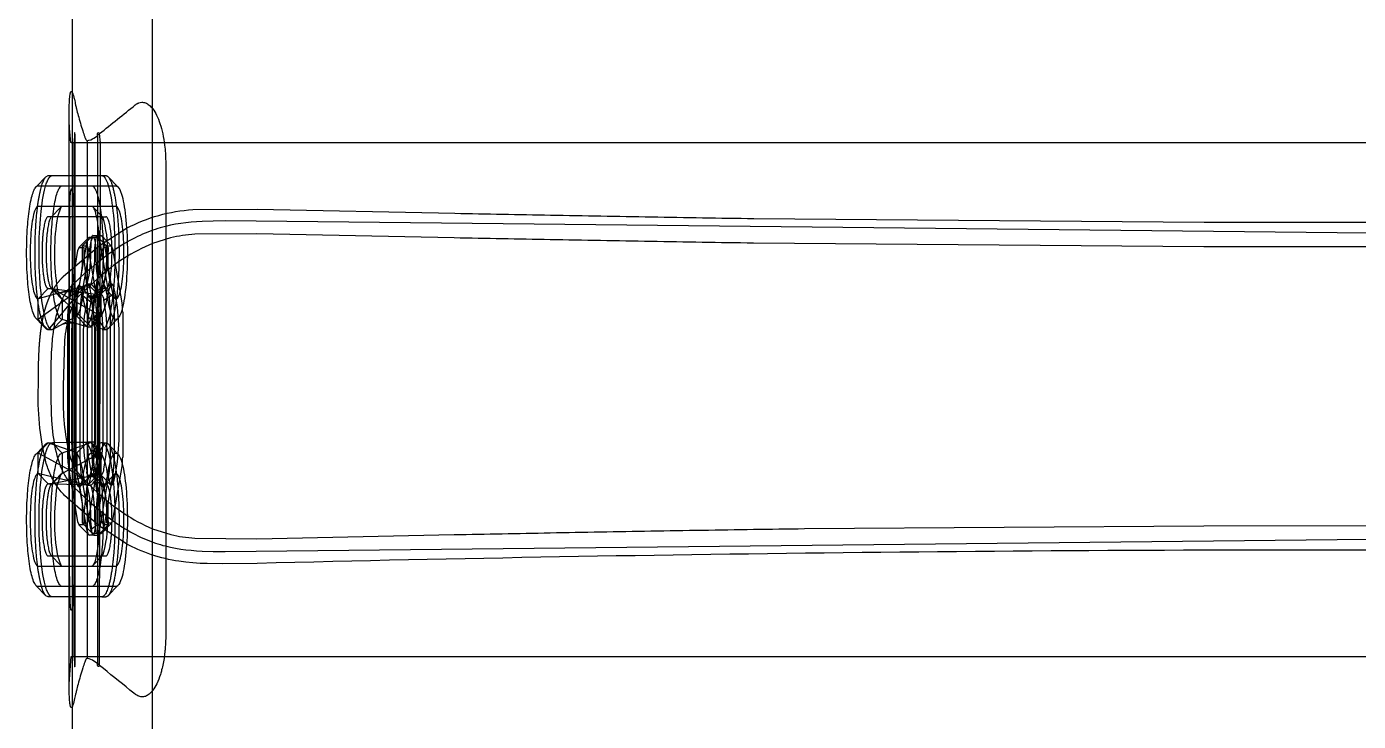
# Model space of a CAD drawing. Header units: millimetres. Extents: x 0 to 1863, y -681 to 0.
# Drawn here: x 1658.5 to 1723.3, y -100.7 to -66.9 of the extents above; entities that cross this region are included whole.
import ezdxf

# ---------------------------------------------------------------- set-up
doc = ezdxf.new("R2010")
doc.units = ezdxf.units.MM
doc.header["$MEASUREMENT"] = 0
doc.layers.add('Make2D$hidden$lines', color=7, linetype='Continuous', true_color=0xffffff)
doc.layers.add('Make2D$visible$lines', color=178, linetype='Continuous', true_color=0x000000)

msp = doc.modelspace()

# ---------------------------------------------------------------- linework, layer by layer
at = {"layer": 'Make2D$hidden$lines'}
for p, q in [((1660.678, -76.174), (1660.678, -70.14)), ((1660.759, -72.573), (1660.759, -97.573)), ((1665.153, -72.573), (1660.759, -72.573)), ((1661.905, -72.21), (1661.905, -97.935)), ((1662.047, -72.573), (1662.002, -72.132)), ((1662.002, -98.013), (1662.047, -72.573)), ((1659.391, -74.23), (1659.502, -74.174)), ((1660.522, -76.174), (1660.522, -74.174)), ((1661.404, -74.174), (1661.404, -76.174)), ((1661.621, -74.674), (1662.803, -74.674)), ((1662.803, -74.674), (1662.89, -74.713)), ((1659.655, -76.191), (1660.125, -75.707)), ((1660.12, -75.713), (1659.95, -76.174)), ((1660.191, -75.674), (1660.125, -75.707)), ((1662.803, -75.674), (1661.621, -75.674)), ((1661.693, -75.713), (1662.165, -76.2)), ((1662.114, -76.174), (1661.863, -76.174)), ((1662.114, -76.174), (1662.311, -76.174)), ((1665.223, -76.027), (1665.223, -77.263)), ((1661.175, -77.591), (1661.652, -77.1)), ((1661.579, -77.465), (1661.649, -77.103)), ((1661.668, -77.092), (1661.888, -77.092)), ((1661.772, -77.689), (1661.861, -77.092)), ((1661.888, -77.092), (1662.085, -77.092)), ((1662.001, -77.574), (1663.32, -76.735)), ((1662.118, -77.11), (1662.592, -77.599)), ((1660.917, -80.187), (1661.382, -77.466)), ((1661.115, -80.187), (1661.579, -77.466)), ((1661.167, -77.646), (1661.176, -77.592)), ((1661.176, -77.592), (1661.395, -77.592)), ((1661.382, -77.466), (1661.47, -77.192)), ((1661.395, -77.592), (1661.456, -77.738)), ((1661.404, -77.26), (1661.404, -91.587)), ((1661.456, -77.738), (1661.92, -80.459)), ((1661.816, -77.713), (1661.816, -77.771)), ((1661.987, -77.234), (1662.414, -77.674)), ((1662.009, -77.385), (1662.473, -80.105)), ((1662.132, -77.82), (1662.192, -77.674)), ((1662.192, -77.674), (1662.412, -77.674)), ((1662.206, -77.385), (1662.67, -80.105)), ((1662.349, -77.646), (1662.358, -77.592)), ((1662.358, -77.592), (1662.578, -77.592)), ((1662.414, -77.675), (1662.421, -77.728)), ((1662.592, -77.599), (1662.638, -77.738)), ((1662.638, -77.738), (1663.103, -80.459)), ((1661.239, -78.179), (1661.377, -79.661)), ((1661.668, -80.541), (1662.132, -77.82)), ((1660.485, -80.541), (1660.827, -78.538)), ((1660.522, -89.946), (1660.522, -78.817)), ((1660.538, -89.962), (1660.538, -78.802)), ((1660.678, -90.095), (1660.678, -78.673)), ((1660.796, -78.566), (1660.795, -90.205)), ((1661.394, -79.451), (1659.276, -80.981)), ((1661.591, -79.451), (1659.599, -80.008)), ((1660.125, -80.14), (1659.657, -79.658)), ((1659.699, -79.674), (1660.191, -80.174)), ((1662.084, -81.018), (1659.752, -79.704)), ((1660.843, -79.835), (1659.758, -79.704)), ((1661.055, -79.55), (1661.528, -80.037)), ((1661.591, -79.451), (1661.394, -79.451)), ((1661.443, -79.463), (1661.921, -79.956)), ((1661.668, -80.036), (1662.145, -79.545)), ((1662.165, -79.648), (1661.69, -80.138)), ((1662.065, -79.95), (1662.538, -79.463)), ((1662.311, -79.674), (1662.122, -79.674)), ((1662.737, -80.139), (1662.262, -79.65)), ((1662.533, -79.468), (1662.387, -79.962)), ((1660.902, -79.984), (1659.502, -81.674)), ((1660.125, -80.14), (1660.191, -80.174)), ((1660.191, -80.174), (1660.191, -81.173)), ((1661.591, -81.528), (1660.191, -80.174)), ((1660.825, -79.962), (1660.754, -80.383)), ((1660.867, -80.894), (1660.917, -80.187)), ((1660.902, -79.984), (1660.902, -81.018)), ((1662.084, -79.984), (1660.906, -79.842)), ((1661.065, -80.894), (1661.115, -80.187)), ((1661.573, -80.328), (1661.201, -80.044)), ((1661.378, -80.316), (1661.32, -80.655)), ((1661.576, -80.316), (1661.456, -81.016)), ((1661.506, -80.023), (1661.696, -80.023)), ((1661.629, -80.37), (1661.528, -80.037)), ((1661.629, -80.37), (1661.573, -80.328)), ((1661.7, -80.58), (1661.58, -79.88)), ((1661.92, -79.954), (1661.879, -79.943)), ((1662.008, -79.962), (1661.888, -80.662)), ((1661.894, -79.941), (1662.089, -79.941)), ((1662.012, -80.234), (1661.921, -79.955)), ((1662.132, -80.934), (1662.012, -80.234)), ((1662.084, -81.018), (1662.084, -79.984)), ((1662.209, -80.234), (1662.762, -79.88)), ((1662.329, -80.934), (1662.209, -80.234)), ((1662.473, -80.105), (1662.523, -80.812)), ((1662.67, -80.105), (1662.72, -80.812)), ((1662.882, -80.58), (1662.762, -79.88)), ((1660.46, -81.187), (1660.46, -80.894)), ((1660.902, -81.018), (1660.46, -81.259)), ((1660.867, -87.953), (1660.867, -80.894)), ((1660.902, -81.018), (1661.394, -81.528)), ((1661.065, -87.953), (1661.065, -80.894)), ((1661.456, -81.016), (1661.455, -81.024)), ((1661.591, -81.528), (1662.084, -81.018)), ((1661.643, -87.953), (1661.643, -80.894)), ((1661.775, -81.641), (1661.7, -80.58)), ((1661.888, -80.662), (1661.818, -81.426)), ((1661.945, -80.812), (1661.945, -87.871)), ((1662.182, -81.641), (1662.132, -80.934)), ((1662.379, -81.641), (1662.329, -80.934)), ((1662.523, -80.812), (1662.523, -87.871)), ((1662.72, -80.812), (1662.72, -87.871)), ((1662.957, -81.641), (1662.882, -80.58)), ((1663.128, -80.812), (1663.128, -87.871)), ((1659.391, -81.617), (1659.191, -81.412)), ((1659.502, -81.674), (1659.199, -81.366)), ((1660.191, -81.173), (1659.699, -81.674)), ((1660.441, -81.269), (1659.699, -81.674)), ((1661.394, -81.528), (1660.191, -81.173)), ((1661.394, -81.528), (1661.591, -81.528)), ((1661.775, -87.042), (1661.775, -81.641)), ((1662.182, -87.042), (1662.182, -81.641)), ((1662.379, -87.042), (1662.379, -81.641)), ((1662.957, -87.042), (1662.957, -81.641)), ((1659.699, -81.674), (1659.502, -81.674)), ((1659.223, -87.403), (1659.391, -87.23)), ((1659.231, -87.448), (1659.502, -87.174)), ((1659.502, -87.174), (1659.688, -87.174)), ((1660.902, -87.665), (1659.502, -87.174)), ((1659.688, -87.174), (1659.692, -87.174)), ((1659.692, -87.174), (1659.706, -87.173)), ((1659.699, -87.174), (1660.191, -87.674)), ((1660.399, -87.166), (1659.706, -87.173)), ((1661.591, -87.155), (1660.191, -87.674)), ((1661.394, -87.155), (1660.46, -87.165)), ((1660.46, -87.953), (1660.46, -87.462)), ((1661.394, -87.155), (1660.902, -87.665)), ((1661.591, -87.155), (1661.394, -87.155)), ((1662.084, -87.665), (1661.591, -87.155)), ((1661.7, -88.103), (1661.775, -87.042)), ((1661.818, -87.421), (1661.888, -88.185)), ((1662.132, -87.75), (1662.182, -87.042)), ((1662.18, -87.194), (1662.212, -87.218)), ((1662.329, -87.75), (1662.379, -87.042)), ((1662.882, -88.103), (1662.957, -87.042)), ((1660.902, -88.699), (1659.317, -87.84)), ((1662.084, -87.665), (1660.191, -88.674)), ((1660.191, -87.674), (1660.191, -88.674)), ((1660.917, -88.66), (1660.867, -87.953)), ((1660.902, -87.665), (1660.902, -88.699)), ((1661.115, -88.66), (1661.065, -87.953)), ((1661.455, -87.823), (1661.456, -87.831)), ((1661.456, -87.831), (1661.576, -88.532)), ((1661.58, -88.803), (1661.7, -88.103)), ((1662.012, -88.45), (1662.132, -87.75)), ((1662.084, -88.699), (1662.084, -87.665)), ((1662.209, -88.45), (1662.329, -87.75)), ((1662.523, -87.871), (1662.473, -88.578)), ((1662.72, -87.871), (1662.67, -88.578)), ((1662.762, -88.803), (1662.882, -88.103)), ((1659.657, -89.189), (1660.125, -88.707)), ((1660.191, -88.674), (1659.699, -89.174)), ((1662.084, -88.699), (1659.699, -89.174)), ((1660.123, -88.709), (1659.929, -89.282)), ((1660.191, -88.674), (1660.125, -88.707)), ((1660.812, -90.22), (1660.485, -88.306)), ((1660.715, -88.239), (1660.825, -88.885)), ((1661.382, -91.381), (1660.917, -88.66)), ((1661.579, -91.381), (1661.115, -88.66)), ((1661.32, -88.192), (1661.378, -88.532)), ((1661.921, -88.728), (1661.443, -89.22)), ((1661.92, -88.224), (1661.456, -90.945)), ((1661.528, -88.81), (1661.629, -88.477)), ((1662.132, -91.027), (1661.668, -88.306)), ((1661.69, -88.709), (1662.165, -89.199)), ((1661.888, -88.185), (1662.008, -88.885)), ((1662.089, -88.743), (1661.894, -88.743)), ((1661.921, -88.728), (1662.012, -88.45)), ((1662.473, -88.578), (1662.009, -91.299)), ((1662.538, -89.221), (1662.065, -88.733)), ((1662.67, -88.578), (1662.206, -91.299)), ((1662.262, -89.197), (1662.737, -88.708)), ((1662.387, -88.721), (1662.533, -89.215)), ((1663.103, -88.224), (1662.638, -90.945)), ((1659.523, -89.174), (1659.502, -89.174)), ((1659.699, -89.174), (1659.57, -89.174)), ((1661.394, -89.232), (1659.666, -88.827)), ((1661.51, -89.23), (1659.864, -89.184)), ((1661.528, -88.81), (1661.055, -89.297)), ((1661.392, -89.118), (1661.241, -90.607)), ((1661.394, -89.232), (1661.591, -89.232)), ((1661.696, -88.824), (1661.506, -88.824)), ((1661.591, -89.232), (1661.541, -89.231)), ((1662.145, -89.302), (1661.668, -88.811)), ((1662.122, -89.174), (1662.311, -89.174)), ((1661.176, -91.092), (1661.167, -91.037)), ((1661.652, -91.584), (1661.175, -91.092)), ((1661.395, -91.092), (1661.176, -91.092)), ((1661.47, -91.655), (1661.382, -91.381)), ((1661.456, -90.945), (1661.395, -91.092)), ((1661.649, -91.58), (1661.575, -90.994)), ((1661.579, -91.381), (1662.132, -91.027)), ((1661.861, -91.591), (1661.772, -90.994)), ((1661.816, -91.076), (1661.816, -91.086)), ((1662.414, -91.173), (1661.987, -91.613)), ((1663.321, -92.093), (1662.002, -91.23)), ((1662.578, -91.092), (1662.085, -91.592)), ((1662.592, -91.084), (1662.118, -91.573)), ((1662.192, -91.174), (1662.132, -91.027)), ((1662.412, -91.174), (1662.192, -91.174)), ((1662.358, -91.092), (1662.349, -91.037)), ((1662.578, -91.092), (1662.358, -91.092)), ((1662.421, -91.119), (1662.414, -91.173)), ((1662.586, -91.089), (1662.578, -91.092)), ((1662.638, -90.945), (1662.592, -91.084)), ((1661.888, -91.592), (1661.668, -91.592)), ((1661.888, -91.592), (1662.085, -91.592)), ((1665.223, -91.578), (1665.223, -92.816)), ((1660.125, -93.14), (1659.655, -92.656)), ((1659.95, -92.674), (1660.12, -93.134)), ((1660.522, -94.674), (1660.522, -92.674)), ((1660.563, -94.674), (1660.539, -92.674)), ((1660.678, -94.674), (1660.678, -92.674)), ((1660.794, -92.674), (1660.723, -94.674)), ((1661.404, -92.674), (1661.404, -94.674)), ((1662.165, -92.647), (1661.693, -93.134)), ((1661.863, -92.674), (1662.114, -92.674)), ((1662.114, -92.674), (1662.311, -92.674)), ((1660.125, -93.14), (1660.191, -93.174)), ((1661.621, -93.174), (1662.803, -93.174)), ((1659.502, -94.674), (1659.391, -94.617)), ((1662.803, -94.174), (1661.621, -94.174)), ((1662.89, -94.134), (1662.803, -94.174)), ((1660.678, -100.005), (1660.678, -95.135)), ((1660.759, -97.573), (1665.153, -97.573))]:
    msp.add_line(p, q, dxfattribs=at)
for points in [[(1659.688, -81.673, -0.149713), (1659.609, -81.637), (1659.604, -81.633), (1659.6, -81.628), (1659.595, -81.624), (1659.59, -81.619), (1659.585, -81.614), (1659.581, -81.609), (1659.576, -81.604), (1659.571, -81.598), (1659.566, -81.592), (1659.562, -81.586), (1659.552, -81.574), (1659.542, -81.56), (1659.533, -81.546), (1659.523, -81.53), (1659.514, -81.514), (1659.504, -81.497), (1659.495, -81.478), (1659.486, -81.459), (1659.476, -81.44), (1659.457, -81.397), (1659.439, -81.351), (1659.421, -81.301), (1659.402, -81.248), (1659.385, -81.191), (1659.367, -81.131), (1659.35, -81.067), (1659.316, -80.93), (1659.284, -80.781), (1659.254, -80.621), (1659.226, -80.45), (1659.199, -80.27), (1659.153, -79.889), (1659.117, -79.487), (1659.089, -79.062), (1659.069, -78.609), (1659.06, -78.139), (1659.06, -77.661), (1659.071, -77.187), (1659.092, -76.729), (1659.122, -76.297), (1659.16, -75.899), (1659.206, -75.531), (1659.232, -75.357), (1659.26, -75.191), (1659.291, -75.034), (1659.323, -74.888), (1659.356, -74.754), (1659.374, -74.692), (1659.392, -74.633), (1659.41, -74.577), (1659.428, -74.525), (1659.447, -74.476), (1659.466, -74.431), (1659.475, -74.41), (1659.485, -74.389), (1659.494, -74.37), (1659.504, -74.351), (1659.514, -74.334), (1659.523, -74.317), (1659.533, -74.301), (1659.543, -74.287), (1659.553, -74.273), (1659.557, -74.266), (1659.562, -74.26), (1659.567, -74.254), (1659.572, -74.248), (1659.577, -74.242), (1659.582, -74.237), (1659.587, -74.231), (1659.592, -74.226), (1659.597, -74.222), (1659.601, -74.217), (1659.606, -74.213), (1659.611, -74.209), (1659.616, -74.205), (1659.621, -74.201), (1659.626, -74.198), (1659.631, -74.195), (1659.636, -74.192), (1659.641, -74.189), (1659.643, -74.188), (1659.646, -74.187), (1659.648, -74.185), (1659.65, -74.184), (1659.653, -74.183), (1659.655, -74.182), (1659.658, -74.181), (1659.66, -74.18), (1659.663, -74.18), (1659.665, -74.179), (1659.667, -74.178), (1659.67, -74.177), (1659.672, -74.177), (1659.675, -74.176), (1659.677, -74.176), (1659.679, -74.175), (1659.682, -74.175), (1659.684, -74.175), (1659.687, -74.174), (1659.689, -74.174), (1659.692, -74.174), (1659.694, -74.174), (1659.696, -74.174), (1659.699, -74.174)], [(1729.747, -77.045), (1668.115, -76.381), (1667.54, -76.384), (1666.99, -76.402), (1666.724, -76.418), (1666.462, -76.44), (1666.205, -76.467), (1665.951, -76.501), (1665.7, -76.542), (1665.452, -76.591), (1665.205, -76.648), (1665.082, -76.68), (1664.96, -76.714), (1664.837, -76.751), (1664.715, -76.79), (1664.592, -76.831), (1664.47, -76.875), (1664.347, -76.922), (1664.224, -76.972), (1664.101, -77.024), (1663.977, -77.08), (1663.853, -77.138), (1663.729, -77.199), (1663.603, -77.264), (1663.477, -77.332), (1663.222, -77.478), (1662.964, -77.637), (1662.701, -77.812), (1662.432, -78.001), (1662.158, -78.207), (1661.876, -78.43), (1661.588, -78.67), (1661.291, -78.928), (1660.985, -79.206), (1660.67, -79.503), (1660.626, -79.547), (1660.583, -79.592), (1660.541, -79.638), (1660.5, -79.686), (1660.461, -79.735), (1660.423, -79.786), (1660.386, -79.837), (1660.35, -79.89), (1660.315, -79.944), (1660.281, -79.999), (1660.249, -80.056), (1660.217, -80.113), (1660.187, -80.172), (1660.157, -80.232), (1660.129, -80.293), (1660.102, -80.355), (1660.076, -80.418), (1660.05, -80.482), (1660.026, -80.547), (1660.002, -80.614), (1659.958, -80.749), (1659.918, -80.889), (1659.88, -81.032), (1659.847, -81.178), (1659.816, -81.328), (1659.788, -81.481), (1659.763, -81.637), (1659.741, -81.795), (1659.704, -82.12), (1659.675, -82.454), (1659.655, -82.795), (1659.632, -83.491), (1659.629, -84.956), (1659.649, -85.711), (1659.67, -86.082), (1659.699, -86.445), (1659.737, -86.799), (1659.76, -86.972), (1659.786, -87.142), (1659.816, -87.309), (1659.848, -87.473), (1659.884, -87.633), (1659.923, -87.789), (1659.966, -87.941), (1660.013, -88.089), (1660.064, -88.233), (1660.091, -88.303), (1660.119, -88.372), (1660.148, -88.44), (1660.178, -88.507), (1660.209, -88.572), (1660.242, -88.637), (1660.275, -88.7), (1660.31, -88.761), (1660.346, -88.822), (1660.383, -88.881), (1660.421, -88.939), (1660.46, -88.995), (1660.501, -89.05), (1660.543, -89.104), (1660.586, -89.156), (1660.631, -89.207), (1660.677, -89.257), (1660.724, -89.305), (1661.035, -89.607), (1661.337, -89.888), (1661.63, -90.15), (1661.915, -90.394), (1662.193, -90.619), (1662.464, -90.827), (1662.729, -91.02), (1662.989, -91.196), (1663.245, -91.358), (1663.372, -91.433), (1663.497, -91.505), (1663.622, -91.574), (1663.746, -91.639), (1663.87, -91.701), (1663.993, -91.76), (1664.116, -91.816), (1664.238, -91.869), (1664.36, -91.919), (1664.482, -91.967), (1664.603, -92.011), (1664.725, -92.053), (1664.846, -92.093), (1664.968, -92.129), (1665.09, -92.164), (1665.212, -92.196), (1665.334, -92.226), (1665.457, -92.254), (1665.705, -92.303), (1665.954, -92.345), (1666.207, -92.379), (1666.464, -92.407), (1666.725, -92.428), (1666.991, -92.444), (1667.54, -92.463), (1668.115, -92.466), (1729.747, -91.802, 0.017992)]]:
    msp.add_lwpolyline(points, format="xyb", dxfattribs=at)
for points in [[(1659.699, -94.674), (1659.696, -94.674), (1659.694, -94.673), (1659.692, -94.673), (1659.689, -94.673), (1659.687, -94.673), (1659.684, -94.673), (1659.682, -94.672), (1659.679, -94.672), (1659.677, -94.671), (1659.675, -94.671), (1659.672, -94.67), (1659.67, -94.67), (1659.667, -94.669), (1659.665, -94.668), (1659.663, -94.668), (1659.66, -94.667), (1659.658, -94.666), (1659.655, -94.665), (1659.653, -94.664), (1659.65, -94.663), (1659.648, -94.662), (1659.646, -94.661), (1659.643, -94.659), (1659.641, -94.658), (1659.636, -94.655), (1659.631, -94.652), (1659.626, -94.649), (1659.621, -94.646), (1659.616, -94.642), (1659.611, -94.638), (1659.606, -94.634), (1659.601, -94.63), (1659.597, -94.626), (1659.592, -94.621), (1659.587, -94.616), (1659.582, -94.611), (1659.577, -94.605), (1659.572, -94.599), (1659.567, -94.594), (1659.562, -94.587), (1659.557, -94.581), (1659.553, -94.574), (1659.543, -94.561), (1659.533, -94.546), (1659.523, -94.53), (1659.514, -94.513), (1659.504, -94.496), (1659.494, -94.477), (1659.485, -94.458), (1659.475, -94.437), (1659.466, -94.416), (1659.447, -94.371), (1659.428, -94.322), (1659.41, -94.27), (1659.392, -94.214), (1659.374, -94.155), (1659.356, -94.093), (1659.323, -93.959), (1659.291, -93.813), (1659.26, -93.656), (1659.232, -93.491), (1659.206, -93.316), (1659.16, -92.948), (1659.122, -92.551), (1659.092, -92.118), (1659.071, -91.66), (1659.06, -91.187), (1659.06, -90.709), (1659.069, -90.238), (1659.089, -89.785), (1659.117, -89.36), (1659.153, -88.958), (1659.199, -88.577), (1659.226, -88.397), (1659.254, -88.227), (1659.284, -88.066), (1659.316, -87.917), (1659.35, -87.78), (1659.367, -87.717), (1659.385, -87.656), (1659.402, -87.6), (1659.421, -87.546), (1659.439, -87.496), (1659.457, -87.45), (1659.476, -87.408), (1659.486, -87.388), (1659.495, -87.369), (1659.504, -87.351), (1659.514, -87.333), (1659.523, -87.317), (1659.533, -87.302), (1659.542, -87.287), (1659.552, -87.273), (1659.562, -87.261), (1659.566, -87.255), (1659.571, -87.249), (1659.576, -87.243), (1659.581, -87.238), (1659.585, -87.233), (1659.59, -87.228), (1659.595, -87.223), (1659.6, -87.219), (1659.604, -87.215), (1659.609, -87.21), (1659.688, -87.174)], [(1660.522, -98.905), (1660.625, -97.573), (1660.759, -97.573)]]:
    msp.add_lwpolyline(points, dxfattribs=at)
for centre, radius, start, end in [((1662.111, -76.24), 0.0664, 46.5528, 87.62992), ((1656.282, -77.923), 6.131, 343.66779, 16.32891), ((1661.67, -77.114), 0.0229, 93.63895, 139.73338), ((1661.652, -77.36), 0.357, 356.09351, 48.70655), ((1661.849, -77.36), 0.357, 356.09351, 48.70655), ((1654.563, -78.081), 6.618, 343.28242, 3.76541), ((1655.747, -77.983), 5.835, 345.42595, 2.88201), ((1661.505, -77.215), 0.0418, 93.70417, 140.00245), ((1664.699, -77.641), 3.124, 176.78999, 180.8808), ((1661.936, -77.442), 0.357, 131.29299, 183.90636), ((1655.944, -77.983), 5.835, 345.42595, 2.88201), ((1669.843, -77.967), 8.029, 178.60612, 188.73783), ((1668.241, -86.132), 9.399, 112.9106, 132.08073), ((1665.157, -78.259), 3.181, 171.1762, 206.39329), ((1659.238, -77.717), 2.775, 358.88674, 6.78397), ((1655.746, -78.081), 6.618, 343.28242, 3.76541), ((1668.035, -78.229), 5.637, 174.89972, 199.71382), ((1662.578, -77.607), 0.0159, 58.59508, 90.38576), ((1659.438, -80.663), 0.99, 60.19703, 82.94686), ((1661.437, -79.356), 1.529, 184.18613, 210.75315), ((1631.957, -52.737), 39.752, 316.73055, 317.77672), ((1661.763, -80.561), 1.115, 105.93478, 124.01954), ((1691.029, -52.737), 39.752, 222.22328, 223.26945), ((1660.605, -82.351), 2.526, 83.1547, 104.49199), ((1664.198, -82.891), 4.393, 137.8075, 140.18969), ((1658.563, -79.775), 2.649, 332.00775, 355.94913), ((1661.612, -80.256), 0.241, 111.72786, 194.31398), ((1658.933, -80.123), 2.834, 330.28243, 356.66223), ((1661.949, -80.296), 0.374, 133.01238, 182.91653), ((1664.384, -80.222), 2.76, 183.07181, 210.33384), ((1661.393, -80.333), 0.434, 355.14202, 45.69733), ((1662.337, -80.289), 0.575, 143.21603, 179.9496), ((1663.531, -80.484), 1.709, 176.17095, 224.07423), ((1654.939, -79.29), 7.091, 346.9965, 351.90334), ((1662.45, -80.267), 0.491, 138.4628, 182.48259), ((1659.745, -79.775), 2.649, 332.00775, 355.94913), ((1661.852, -80.21), 0.358, 356.14091, 48.65628), ((1662.692, -80.874), 2.232, 171.40058, 180.50928), ((1660.289, -80.636), 1.578, 325.58257, 350.8044), ((1663.874, -80.874), 2.232, 171.40058, 180.50928), ((1659.713, -80.793), 2.232, 359.49072, 8.59942), ((1660.896, -80.793), 2.232, 359.49072, 8.59942), ((1660.663, -82.755), 1.411, 99.89366, 119.18954), ((1660.614, -82.548), 1.199, 73.23604, 97.38684), ((1662.07, -81.475), 0.21, 302.25067, 312.82479), ((1658.933, -88.56), 2.834, 3.33777, 29.71757), ((1659.13, -88.56), 2.834, 3.33777, 29.71757), ((1664.604, -88.677), 2.982, 151.37753, 176.14876), ((1663.531, -88.363), 1.709, 135.92577, 183.82905), ((1662.692, -87.973), 2.232, 179.49072, 188.59942), ((1658.563, -88.908), 2.649, 4.05087, 27.99225), ((1663.874, -87.973), 2.232, 179.49072, 188.59942), ((1659.713, -87.891), 2.232, 351.40058, 0.50928), ((1659.745, -88.908), 2.649, 4.05087, 27.99225), ((1660.896, -87.891), 2.232, 351.40058, 0.50928), ((1654.563, -90.603), 6.618, 356.23459, 16.71758), ((1631.957, -115.946), 39.752, 42.22328, 43.26945), ((1661.612, -88.591), 0.241, 165.68602, 248.27213), ((1661.949, -88.551), 0.374, 177.08347, 226.98762), ((1691.029, -115.946), 39.752, 136.73055, 137.77672), ((1661.393, -88.514), 0.434, 314.30267, 4.85798), ((1662.071, -88.458), 0.316, 168.38898, 240.38891), ((1662.45, -88.416), 0.491, 177.51741, 221.5372), ((1655.746, -90.603), 6.618, 356.23459, 16.71758), ((1661.852, -88.474), 0.358, 311.34372, 3.85909), ((1668.035, -90.618), 5.637, 160.28618, 185.10028), ((1659.509, -87.243), 1.93, 270.4325, 281.63875), ((1659.699, -89.229), 0.0552, 90.40296, 114.30818), ((1661.644, -87.117), 2.115, 258.01247, 267.20187), ((1655.747, -90.7), 5.835, 357.11799, 14.57405), ((1655.944, -90.7), 5.835, 357.11799, 14.57405), ((1665.157, -90.588), 3.181, 153.60671, 188.8238), ((1656.282, -90.924), 6.131, 343.67109, 16.33221), ((1669.572, -90.871), 7.758, 170.60263, 181.51434), ((1668.294, -82.84), 9.295, 226.82216, 246.46381), ((1661.936, -91.405), 0.357, 176.09351, 228.70655), ((1661.654, -91.324), 0.355, 311.18629, 3.87575), ((1659.249, -91.13), 2.765, 353.20326, 1.12536), ((1661.849, -91.323), 0.357, 311.29345, 3.90649), ((1661.505, -91.632), 0.0418, 219.99755, 266.29583), ((1661.67, -91.569), 0.0229, 220.26662, 266.36105), ((1662.111, -92.607), 0.0664, 272.37008, 313.4472)]:
    msp.add_arc(centre, radius, start, end, dxfattribs=at)
for points, knots in [([(1662.002, -72.132), (1662.582, -71.666), (1663.169, -71.194), (1663.771, -70.711), (1663.799, -70.693), (1663.835, -70.671), (1663.87, -70.652), (1663.944, -70.621), (1664.038, -70.601), (1664.148, -70.608), (1664.276, -70.643), (1664.432, -70.74), (1664.533, -70.851), (1664.582, -70.914)], [0, 0, 0, 0, 2.233162, 2.260789, 2.312986, 2.335232, 2.385383, 2.433852, 2.575744, 2.668719, 2.764238, 2.971328, 3.211557, 3.211557, 3.211557, 3.211557]), ([(1660.759, -72.573), (1660.722, -72.573), (1660.676, -72.572), (1660.63, -72.573), (1660.619, -72.571), (1660.617, -72.566), (1660.614, -72.562), (1660.61, -72.552), (1660.605, -72.535), (1660.597, -72.495), (1660.586, -72.403), (1660.567, -72.206), (1660.536, -71.824), (1660.525, -71.501), (1660.523, -71.292)], [0, 0, 0, 0, 0.111616, 0.13625, 0.138671, 0.144645, 0.149681, 0.15746, 0.175852, 0.202998, 0.278053, 0.454664, 0.797222, 1.425198, 1.425198, 1.425198, 1.425198]), ([(1660.773, -72.573), (1660.773, -72.454), (1660.775, -72.3), (1660.784, -72.137), (1660.79, -72.089), (1660.793, -72.076), (1660.797, -72.072), (1660.801, -72.077), (1660.804, -72.091), (1660.811, -72.14), (1660.821, -72.3), (1660.823, -72.454), (1660.823, -72.575), (1660.823, -73.162), (1660.823, -81.494), (1660.824, -89.882), (1660.823, -97.747), (1660.817, -97.901), (1660.811, -98.006), (1660.804, -98.056), (1660.8, -98.069), (1660.797, -98.074), (1660.792, -98.069), (1660.791, -98.056), (1660.784, -98.01), (1660.775, -97.85), (1660.773, -97.694), (1660.773, -97.571), (1660.773, -89.234), (1660.773, -80.902), (1660.773, -72.573)], [0, 0, 0, 0, 0.35515, 0.461932, 0.490931, 0.498744, 0.502415, 0.506246, 0.514499, 0.545806, 0.654976, 0.994812, 1.009586, 1.016974, 2.755485, 26.004944, 26.180976, 26.352447, 26.466987, 26.496033, 26.503871, 26.507558, 26.511372, 26.519601, 26.546846, 26.65224, 26.999757, 27.014531, 27.021918, 52.009889, 52.009889, 52.009889, 52.009889]), ([(1660.191, -81.173), (1660.172, -81.174), (1660.132, -81.16), (1660.078, -81.11), (1660.026, -81.031), (1659.951, -80.868), (1659.869, -80.592), (1659.756, -80.017), (1659.662, -79.121), (1659.623, -77.939), (1659.66, -76.754), (1659.753, -75.854), (1659.864, -75.273), (1659.946, -74.992), (1660.021, -74.825), (1660.074, -74.743), (1660.129, -74.688), (1660.172, -74.673), (1660.191, -74.674)], [0, 0, 0, 0, 0.057242, 0.12394, 0.218634, 0.33934, 0.660323, 1.082874, 2.09515, 3.361233, 4.629504, 5.64795, 6.075167, 6.401623, 6.524586, 6.621493, 6.695207, 6.753607, 6.753607, 6.753607, 6.753607]), ([(1660.548, -76.174), (1660.551, -75.978), (1660.557, -75.64), (1660.571, -75.255), (1660.586, -75.03), (1660.597, -74.924), (1660.608, -74.861), (1660.619, -74.83), (1660.626, -74.822), (1660.633, -74.824), (1660.637, -74.829), (1660.642, -74.837), (1660.653, -74.868), (1660.668, -74.938), (1660.685, -75.055), (1660.711, -75.293), (1660.739, -75.67), (1660.755, -75.995), (1660.763, -76.174)], [0, 0, 0, 0, 0.587238, 1.012222, 1.15771, 1.26388, 1.331427, 1.350278, 1.359934, 1.363806, 1.370346, 1.378783, 1.392359, 1.470657, 1.590147, 1.74932, 2.188048, 2.724579, 2.724579, 2.724579, 2.724579]), ([(1662.737, -80.139), (1662.777, -80.18), (1662.896, -80.194), (1663.079, -79.685), (1663.201, -78.466), (1663.184, -77.057), (1663.034, -75.952), (1662.88, -75.673), (1662.803, -75.674)], [3.337784, 3.337784, 3.337784, 3.337784, 4.049481, 5.399308, 6.749135, 8.098962, 9.448789, 10.798616, 10.798616, 10.798616, 10.798616]), ([(1661.168, -79.857), (1661.125, -79.655), (1661.002, -79.382), (1660.875, -79.668), (1660.825, -79.962)], [0.268016, 0.268016, 0.268016, 0.268016, 1.234037, 2.468075, 2.468075, 2.468075, 2.468075]), ([(1662.762, -79.88), (1662.713, -79.586), (1662.63, -79.4), (1662.549, -79.451), (1662.538, -79.463)], [0, 0, 0, 0, 1.234037, 1.43523, 1.43523, 1.43523, 1.43523]), ([(1662.898, -81.126), (1662.893, -81.132), (1662.795, -81.222), (1662.6, -81.095), (1662.443, -80.455), (1662.383, -80.044)], [9.652172, 9.652172, 9.652172, 9.652172, 9.753774, 11.379403, 13.005032, 13.005032, 13.005032, 13.005032]), ([(1660.191, -94.174), (1660.172, -94.174), (1660.129, -94.159), (1660.074, -94.105), (1660.021, -94.022), (1659.946, -93.855), (1659.865, -93.574), (1659.752, -92.994), (1659.661, -92.093), (1659.623, -90.909), (1659.662, -89.726), (1659.756, -88.83), (1659.868, -88.255), (1659.951, -87.979), (1660.026, -87.816), (1660.078, -87.737), (1660.132, -87.687), (1660.172, -87.673), (1660.191, -87.674)], [0, 0, 0, 0, 0.0584, 0.132114, 0.22902, 0.351983, 0.67844, 1.105657, 2.124103, 3.392373, 4.658457, 5.670733, 6.093284, 6.414266, 6.534973, 6.629667, 6.696365, 6.753607, 6.753607, 6.753607, 6.753607]), ([(1662.383, -88.803), (1662.443, -88.392), (1662.6, -87.752), (1662.795, -87.626), (1662.893, -87.715), (1662.898, -87.721)], [0, 0, 0, 0, 1.625629, 3.251258, 3.35286, 3.35286, 3.35286, 3.35286]), ([(1662.803, -93.174), (1662.88, -93.175), (1663.034, -92.895), (1663.184, -91.79), (1663.201, -90.381), (1663.079, -89.162), (1662.896, -88.653), (1662.777, -88.667), (1662.737, -88.708)], [0, 0, 0, 0, 1.349827, 2.699654, 4.049481, 5.399308, 6.749135, 7.460832, 7.460832, 7.460832, 7.460832]), ([(1660.825, -88.885), (1660.875, -89.179), (1661.008, -89.48), (1661.138, -89.162), (1661.183, -88.914)], [0, 0, 0, 0, 1.234037, 2.314835, 2.314835, 2.314835, 2.314835]), ([(1662.538, -89.221), (1662.549, -89.232), (1662.63, -89.283), (1662.713, -89.097), (1662.762, -88.803)], [1.032845, 1.032845, 1.032845, 1.032845, 1.234037, 2.468075, 2.468075, 2.468075, 2.468075]), ([(1664.582, -99.231), (1664.556, -99.265), (1664.503, -99.327), (1664.417, -99.408), (1664.328, -99.47), (1664.236, -99.514), (1664.143, -99.538), (1664.05, -99.543), (1663.956, -99.528), (1663.857, -99.489), (1663.786, -99.447), (1663.661, -99.347), (1663.076, -98.876), (1662.496, -98.41), (1662.002, -98.013)], [0, 0, 0, 0, 0.127822, 0.24513, 0.353164, 0.453775, 0.548392, 0.640288, 0.732968, 0.829793, 0.958429, 0.97937, 1.309747, 3.211455, 3.211455, 3.211455, 3.211455])]:
    msp.add_open_spline(points, degree=3, knots=knots, dxfattribs=at)
for points, weights, knots in [([(1659.502, -81.674), (1659.457, -81.674), (1659.412, -81.637), (1659.066, -81.35), (1658.92, -79.487), (1658.774, -77.624), (1658.963, -75.899), (1659.112, -74.533), (1659.385, -74.237)], [1, 0.997536962285, 1, 0.877487313569, 1, 0.877487313569, 1, 0.900458442275, 0.962671915853], [2.78299, 2.78299, 2.78299, 3.251258, 3.251258, 6.502516, 6.502516, 9.753774, 9.753774, 12.395421, 12.395421, 12.395421]), ([(1662.311, -79.674), (1662.427, -79.674), (1662.513, -79.214), (1662.663, -78.405), (1662.589, -77.289), (1662.515, -76.174), (1662.311, -76.174)], [0.9173002524, 0.892617275806, 1, 0.825374046606, 1, 0.825374046606, 1], [3.73921, 3.73921, 3.73921, 5.399308, 5.399308, 8.098962, 8.098962, 10.798616, 10.798616, 10.798616]), ([(1661.927, -79.288), (1661.948, -79.392), (1661.982, -79.493), (1662.065, -79.733), (1662.156, -79.656)], [1, 0.998144488817, 1, 0.912687023303, 0.912687023303], [0, 0, 0, 0.213058, 0.213058, 1.562885, 1.562885, 1.562885]), ([(1659.385, -94.611), (1659.112, -94.314), (1658.963, -92.948), (1658.774, -91.223), (1658.92, -89.36), (1659.066, -87.497), (1659.412, -87.21), (1659.457, -87.174), (1659.502, -87.174)], [0.962671915853, 0.900458442275, 1, 0.877487313569, 1, 0.877487313569, 1, 0.997536962286, 1], [0.609611, 0.609611, 0.609611, 3.251258, 3.251258, 6.502516, 6.502516, 9.753774, 9.753774, 10.222042, 10.222042, 10.222042]), ([(1662.156, -89.191), (1662.065, -89.115), (1661.982, -89.354), (1661.948, -89.455), (1661.927, -89.56)], [0.912687023303, 0.912687023303, 1, 0.998144488816, 1], [6.749135, 6.749135, 6.749135, 8.098962, 8.098962, 8.31202, 8.31202, 8.31202]), ([(1662.311, -92.674), (1662.515, -92.674), (1662.589, -91.558), (1662.663, -90.442), (1662.513, -89.633), (1662.427, -89.174), (1662.311, -89.174)], [1, 0.825374046606, 1, 0.825374046606, 1, 0.892617275805, 0.9173002524], [0, 0, 0, 2.699653, 2.699653, 5.399307, 5.399307, 7.059404, 7.059404, 7.059404])]:
    msp.add_rational_spline(points, weights, degree=2, knots=knots, dxfattribs=at)
for points in [[(1661.58, -79.88), (1661.531, -79.586), (1661.388, -79.265), (1661.25, -79.648), (1661.205, -79.962)], [(1662.383, -80.044), (1662.338, -79.73), (1662.2, -79.347), (1662.057, -79.668), (1662.008, -79.962)], [(1661.205, -88.721), (1661.25, -89.036), (1661.388, -89.418), (1661.531, -89.097), (1661.58, -88.803)], [(1662.008, -88.885), (1662.057, -89.179), (1662.2, -89.5), (1662.338, -89.117), (1662.383, -88.803)]]:
    msp.add_open_spline(points, degree=3, dxfattribs=at)
at = {"layer": 'Make2D$visible$lines'}
for p, q in [((1660.678, -70.14), (1660.678, -55.086)), ((1660.522, -74.174), (1660.522, -71.172)), ((1661.404, -72.475), (1661.404, -74.174)), ((1726.909, -72.573), (1665.153, -72.573)), ((1658.922, -74.713), (1659.391, -74.23)), ((1659.502, -74.174), (1662.114, -74.174)), ((1662.114, -74.174), (1662.311, -74.174)), ((1662.428, -74.237), (1662.899, -74.722)), ((1659.009, -74.674), (1661.621, -74.674)), ((1661.621, -75.674), (1659.009, -75.674)), ((1661.863, -76.174), (1659.502, -76.174)), ((1660.522, -78.817), (1660.522, -76.174)), ((1660.678, -78.673), (1660.678, -76.174)), ((1660.763, -76.174), (1660.796, -78.566)), ((1661.404, -76.174), (1661.404, -77.26)), ((1660.255, -79.07), (1662.001, -77.574)), ((1660.95, -77.82), (1661.01, -77.674)), ((1661.001, -77.675), (1661.473, -77.188)), ((1661.01, -77.674), (1661.23, -77.674)), ((1661.23, -77.674), (1661.238, -77.728)), ((1661.503, -77.174), (1661.723, -77.174)), ((1661.727, -77.174), (1661.92, -77.174)), ((1661.92, -77.174), (1661.994, -77.39)), ((1661.939, -77.185), (1661.987, -77.234)), ((1665.223, -77.263), (1665.223, -91.578)), ((1660.538, -78.802), (1660.538, -77.822)), ((1660.827, -78.538), (1660.95, -77.82)), ((1659.009, -80.174), (1659.502, -79.674)), ((1659.502, -79.674), (1659.699, -79.674)), ((1659.758, -79.704), (1659.502, -79.674)), ((1659.752, -79.704), (1659.699, -79.674)), ((1661.942, -79.156), (1661.086, -79.936)), ((1659.599, -80.008), (1659.009, -80.174)), ((1659.009, -81.173), (1659.009, -80.174)), ((1659.276, -80.981), (1659.009, -81.173)), ((1660.706, -80.662), (1660.631, -81.723)), ((1660.754, -80.383), (1660.706, -80.662)), ((1661.259, -81.016), (1661.209, -81.723)), ((1661.32, -80.655), (1661.259, -81.016)), ((1659.191, -81.412), (1658.914, -81.126)), ((1659.199, -81.366), (1659.009, -81.173)), ((1660.46, -81.359), (1660.42, -81.365)), ((1660.46, -81.259), (1660.441, -81.269)), ((1660.46, -87.462), (1660.46, -81.187)), ((1661.455, -81.024), (1661.406, -81.723)), ((1662.002, -81.616), (1661.526, -81.125)), ((1662.182, -81.653), (1662.002, -81.616)), ((1662.899, -81.125), (1662.421, -81.618)), ((1660.631, -81.723), (1660.631, -87.124)), ((1661.209, -81.723), (1661.209, -87.124)), ((1661.406, -81.723), (1661.406, -87.124)), ((1661.813, -81.723), (1661.813, -87.124)), ((1662.311, -81.674), (1662.124, -81.674)), ((1658.914, -87.721), (1659.223, -87.403)), ((1659.009, -87.674), (1659.231, -87.448)), ((1660.46, -87.165), (1660.399, -87.166)), ((1660.631, -87.124), (1660.706, -88.185)), ((1661.209, -87.124), (1661.259, -87.831)), ((1661.406, -87.124), (1661.813, -87.124)), ((1661.406, -87.124), (1661.455, -87.823)), ((1661.526, -87.722), (1662.002, -87.231)), ((1661.813, -87.124), (1661.818, -87.421)), ((1662.126, -87.174), (1662.311, -87.174)), ((1662.421, -87.23), (1662.899, -87.722)), ((1659.317, -87.84), (1659.009, -87.674)), ((1659.009, -88.674), (1659.009, -87.674)), ((1661.259, -87.831), (1661.32, -88.192)), ((1659.666, -88.827), (1659.009, -88.674)), ((1659.502, -89.174), (1659.009, -88.674)), ((1660.706, -88.185), (1660.715, -88.239)), ((1659.864, -89.184), (1659.502, -89.174)), ((1661.146, -88.878), (1661.934, -89.619)), ((1662.002, -91.23), (1660.302, -89.732)), ((1660.522, -92.674), (1660.522, -89.946)), ((1660.539, -92.674), (1660.538, -89.962)), ((1661.927, -89.56), (1661.918, -89.604)), ((1660.678, -92.674), (1660.678, -90.095)), ((1660.795, -90.205), (1660.794, -92.674)), ((1660.95, -91.027), (1660.812, -90.22)), ((1661.01, -91.174), (1660.95, -91.027)), ((1661.473, -91.659), (1661.001, -91.172)), ((1661.23, -91.174), (1661.01, -91.174)), ((1661.238, -91.119), (1661.23, -91.174)), ((1661.816, -91.086), (1661.723, -91.674)), ((1661.404, -91.587), (1661.404, -92.674)), ((1661.723, -91.674), (1661.503, -91.674)), ((1661.727, -91.674), (1661.92, -91.674)), ((1661.994, -91.457), (1661.92, -91.674)), ((1661.987, -91.613), (1661.939, -91.662)), ((1659.502, -92.674), (1661.863, -92.674)), ((1659.009, -93.174), (1661.621, -93.174)), ((1659.391, -94.617), (1658.922, -94.134)), ((1661.621, -94.174), (1659.009, -94.174)), ((1662.899, -94.125), (1662.428, -94.611)), ((1662.114, -94.674), (1659.502, -94.674)), ((1660.522, -98.973), (1660.522, -94.674)), ((1660.678, -95.135), (1660.678, -94.674)), ((1661.404, -94.674), (1661.404, -97.67)), ((1662.114, -94.674), (1662.311, -94.674)), ((1665.153, -97.573), (1730.866, -97.573)), ((1660.678, -191.723), (1660.678, -100.005))]:
    msp.add_line(p, q, dxfattribs=at)
for points in [[(1663.32, -76.735, -0.105914), (1666.544, -75.83), (1669.676, -75.806), (1679.287, -76.004, 0.000296), (1683.954, -76.094, 0.000419), (1688.859, -76.182, 0.000573), (1693.848, -76.262), (1715.758, -76.44), (1729.745, -76.445)], [(1729.745, -77.645), (1715.753, -77.64), (1693.829, -77.462, -0.000573), (1688.838, -77.382, -0.000419), (1683.931, -77.294, -0.000296), (1679.263, -77.204), (1669.65, -77.006), (1666.641, -77.026, 0.016568), (1666.039, -77.094, 0.020195), (1665.463, -77.203), (1664.582, -77.474)], [(1661.086, -79.936, 0.055501), (1660.85, -80.221, 0.044513), (1660.653, -80.591, 0.033873), (1660.496, -81.048, 0.024799), (1660.38, -81.582, 0.017685), (1660.301, -82.179), (1660.225, -84.42)], [(1660.302, -89.732, -0.053148), (1659.892, -89.227, -0.043464), (1659.585, -88.65, -0.033455), (1659.364, -88.019, -0.064571), (1659.025, -84.42)], [(1660.225, -84.42, 0.001987), (1660.227, -84.78, 0.061624), (1660.519, -87.695, 0.033117), (1660.687, -88.175, 0.042937), (1660.896, -88.57), (1661.146, -88.878)], [(1664.582, -91.362), (1665.472, -91.642, 0.020524), (1666.044, -91.751, 0.016801), (1666.643, -91.82), (1669.651, -91.841), (1679.263, -91.644, -0.000296), (1683.932, -91.553, -0.00042), (1688.839, -91.465, -0.000572), (1693.83, -91.385, -0.000359), (1696.309, -91.35), (1715.756, -91.208), (1726.88, -91.202), (1728.485, -91.202), (1728.561, -91.202), (1729.744, -91.202)], [(1728.557, -92.402, 0.006877), (1669.675, -93.041), (1667.997, -93.067), (1667.242, -93.055), (1666.893, -93.04), (1666.545, -93.016), (1666.204, -92.983), (1665.865, -92.938), (1665.697, -92.911), (1665.53, -92.881), (1665.363, -92.847), (1665.197, -92.81), (1665.03, -92.769), (1664.863, -92.724), (1664.698, -92.675), (1664.534, -92.622), (1664.366, -92.564), (1664.2, -92.501), (1664.035, -92.435), (1663.872, -92.364), (1663.732, -92.3), (1663.594, -92.234), (1663.457, -92.165), (1663.321, -92.093)]]:
    msp.add_lwpolyline(points, format="xyb", dxfattribs=at)
for centre, radius, start, end in [((1661.174, -71.382), 1.117, 281.84483, 317.80668), ((1661.946, -72.162), 0.0634, 28.27336, 229.21934), ((1670.864, -77.947), 11.058, 170.77286, 187.90698), ((1785.023, -77.712), 124.484, 179.292, 180.0509), ((1674.187, -77.924), 12.95, 179.1344, 181.12804), ((1660.963, -77.584), 0.863, 351.39709, 28.37111), ((1664.971, -78.643), 3.112, 190.04907, 191.94484), ((1658.279, -80.459), 2.951, 8.09031, 11.77417), ((1670.22, -81.717), 8.406, 178.01808, 180.03797), ((1662.111, -87.307), 0.133, 58.78638, 144.89556), ((1670.777, -90.91), 10.97, 171.46614, 189.25322), ((1657.965, -88.338), 3.269, 349.8356, 351.81201), ((1674.204, -90.924), 12.967, 178.6015, 180.86452), ((1661.172, -98.768), 1.122, 42.26655, 78.07689), ((1661.946, -97.983), 0.0636, 130.61037, 331.89681)]:
    msp.add_arc(centre, radius, start, end, dxfattribs=at)
for points, knots in [([(1760.681, -267.784), (1754.052, -267.783), (1741.951, -267.773), (1725.562, -267.734), (1712.616, -267.666), (1702.588, -267.569), (1695.783, -267.452), (1691.23, -267.328), (1687.672, -267.202), (1683.945, -267.016), (1680.139, -266.704), (1677.042, -266.291), (1674.824, -265.81), (1673.296, -265.339), (1672.284, -264.952), (1671.354, -264.516), (1670.163, -263.835), (1668.779, -262.794), (1667.296, -261.239), (1666.014, -259.389), (1664.791, -256.987), (1663.925, -254.545), (1663.281, -252.151), (1662.84, -250.136), (1662.442, -247.896), (1661.959, -244.49), (1661.491, -239.633), (1661.111, -232.976), (1660.865, -224.87), (1660.757, -216.869), (1660.703, -209.076), (1660.679, -201.179), (1660.675, -191.182), (1660.694, -178.667), (1660.732, -164.469), (1660.786, -150.047), (1660.849, -137.144), (1660.906, -128.169), (1660.952, -122.664), (1660.989, -119.266), (1661.039, -116.139), (1661.13, -113.249), (1661.255, -111.158), (1661.434, -109.534), (1661.686, -108.217), (1662.041, -107.104), (1662.507, -106.176), (1663.006, -105.474), (1663.404, -105.021), (1663.688, -104.731), (1663.841, -104.585), (1663.934, -104.5), (1663.956, -104.477), (1663.984, -104.446), (1664.025, -104.395), (1664.075, -104.319), (1664.122, -104.237), (1664.17, -104.139), (1664.235, -103.988), (1664.306, -103.782), (1664.376, -103.529), (1664.454, -103.176), (1664.527, -102.695), (1664.572, -102.146), (1664.582, -101.765), (1664.582, -98.25), (1664.582, -80.363), (1664.582, -62.49), (1664.583, -47.808), (1664.576, -47.105), (1664.505, -45.904), (1664.32, -44.636), (1664.108, -43.726), (1663.932, -43.151), (1663.739, -42.668), (1663.561, -42.337), (1663.405, -42.133), (1663.294, -42.025), (1663.182, -41.951), (1663.087, -41.921), (1663.032, -41.919), (1662.237, -41.919), (1661.457, -41.919), (1660.678, -41.919)], [0, 0, 0, 0, 19.887984, 36.302676, 49.165408, 58.727454, 66.386917, 69.583189, 72.392622, 77.067624, 80.777764, 83.845626, 86.437337, 87.576874, 88.640337, 89.684892, 90.656326, 92.755235, 94.86098, 97.08072, 99.48913, 102.931031, 104.838292, 106.925679, 109.116973, 111.662568, 117.244752, 123.752242, 131.661175, 141.573143, 147.75763, 155.040436, 165.265159, 177.747859, 192.585506, 207.860279, 221.014074, 231.294649, 234.785968, 237.527931, 241.489447, 244.168634, 246.200842, 247.77268, 249.069778, 250.219405, 251.267733, 252.174615, 252.796603, 253.074869, 253.392208, 253.431084, 253.454343, 253.487541, 253.555788, 253.652332, 253.759424, 253.839022, 253.980122, 254.253335, 254.490147, 254.768748, 255.335211, 255.949499, 256.421912, 256.476404, 266.495531, 310.081268, 310.097813, 310.539311, 312.19091, 313.704958, 314.379955, 314.992694, 315.505095, 315.940782, 316.117472, 316.272468, 316.404266, 316.517816, 316.565604, 316.569253, 318.904733, 318.904733, 318.904733, 318.904733]), ([(1660.522, -71.172), (1660.522, -71.023), (1660.528, -70.748), (1660.543, -70.434), (1660.565, -70.241), (1660.58, -70.164), (1660.595, -70.12), (1660.606, -70.101), (1660.617, -70.088), (1660.63, -70.084), (1660.643, -70.09), (1660.654, -70.1), (1660.665, -70.116), (1660.677, -70.138), (1660.691, -70.168), (1660.71, -70.219), (1660.741, -70.317), (1660.787, -70.497), (1660.83, -70.711), (1660.892, -70.972), (1660.998, -71.393), (1661.133, -71.847), (1661.255, -72.214), (1661.3, -72.343), (1661.323, -72.399), (1661.347, -72.443), (1661.38, -72.471), (1661.396, -72.475), (1661.404, -72.475)], [0, 0, 0, 0, 0.448407, 0.823678, 0.94334, 1.029143, 1.059609, 1.082243, 1.095551, 1.108877, 1.12034, 1.135176, 1.154586, 1.179111, 1.20887, 1.253517, 1.342743, 1.516682, 1.80971, 1.999229, 2.322704, 3.112014, 3.418743, 3.481242, 3.5237, 3.600516, 3.628316, 3.650566, 3.650566, 3.650566, 3.650566]), ([(1664.582, -70.914), (1664.659, -71.012), (1664.797, -71.248), (1664.959, -71.661), (1665.088, -72.151), (1665.188, -72.763), (1665.221, -73.255), (1665.223, -73.563), (1665.223, -73.614), (1665.223, -74.422), (1665.223, -75.227), (1665.223, -76.027)], [0, 0, 0, 0, 0.373508, 0.817153, 1.329108, 1.8902, 2.677023, 2.80586, 2.81323, 2.829813, 5.229248, 5.229248, 5.229248, 5.229248]), ([(1662.114, -74.174), (1662.22, -74.173), (1662.434, -74.493), (1662.676, -75.812), (1662.78, -77.649), (1662.721, -79.554), (1662.515, -81.044), (1662.315, -81.535), (1662.212, -81.629)], [0, 0, 0, 0, 1.625629, 3.251258, 4.876887, 6.502516, 8.128145, 9.706907, 9.706907, 9.706907, 9.706907]), ([(1659.009, -81.173), (1658.99, -81.174), (1658.949, -81.16), (1658.895, -81.11), (1658.844, -81.031), (1658.768, -80.868), (1658.686, -80.592), (1658.573, -80.017), (1658.48, -79.121), (1658.44, -77.939), (1658.478, -76.754), (1658.57, -75.854), (1658.682, -75.273), (1658.764, -74.992), (1658.838, -74.825), (1658.891, -74.743), (1658.947, -74.688), (1658.989, -74.673), (1659.009, -74.674)], [0, 0, 0, 0, 0.057242, 0.12394, 0.218634, 0.33934, 0.660323, 1.082874, 2.09515, 3.361233, 4.629504, 5.64795, 6.075167, 6.401623, 6.524586, 6.621493, 6.695207, 6.753607, 6.753607, 6.753607, 6.753607]), ([(1661.621, -74.674), (1661.641, -74.673), (1661.684, -74.688), (1661.739, -74.743), (1661.792, -74.825), (1661.86, -74.977), (1661.939, -75.239), (1662.052, -75.794), (1662.144, -76.656), (1662.189, -77.809), (1662.159, -78.976), (1662.073, -79.895), (1661.968, -80.486), (1661.891, -80.775), (1661.825, -80.952), (1661.773, -81.054), (1661.72, -81.127), (1661.663, -81.171), (1661.592, -81.178), (1661.52, -81.128), (1661.462, -81.043), (1661.401, -80.916), (1661.344, -80.748), (1661.267, -80.451), (1661.225, -80.21), (1661.201, -80.044)], [0, 0, 0, 0, 0.0584, 0.132114, 0.22902, 0.351983, 0.631852, 1.047235, 2.04925, 3.229885, 4.507142, 5.550752, 5.996799, 6.306257, 6.446937, 6.561027, 6.649531, 6.716501, 6.772899, 6.853393, 6.965675, 7.084542, 7.271316, 7.499067, 8.003668, 8.003668, 8.003668, 8.003668]), ([(1662.899, -74.722), (1662.959, -74.784), (1663.105, -75.083), (1663.29, -76.094), (1663.381, -77.686), (1663.329, -79.336), (1663.153, -80.612), (1662.984, -81.037), (1662.899, -81.125)], [0.564348, 0.564348, 0.564348, 0.564348, 1.625629, 3.251258, 4.876887, 6.502516, 8.128145, 9.64583, 9.64583, 9.64583, 9.64583]), ([(1659.009, -75.674), (1658.932, -75.673), (1658.779, -75.952), (1658.629, -77.057), (1658.612, -78.466), (1658.733, -79.685), (1658.896, -80.135), (1658.991, -80.174), (1659.009, -80.174)], [0, 0, 0, 0, 1.349827, 2.699654, 4.049481, 5.399308, 6.749135, 7.06863, 7.06863, 7.06863, 7.06863]), ([(1661.377, -79.661), (1661.394, -79.743), (1661.427, -79.882), (1661.484, -80.036), (1661.536, -80.122), (1661.574, -80.161), (1661.617, -80.177), (1661.656, -80.168), (1661.691, -80.139), (1661.725, -80.094), (1661.761, -80.022), (1661.81, -79.894), (1661.861, -79.695), (1661.935, -79.284), (1661.993, -78.656), (1662.014, -77.836), (1661.983, -77.028), (1661.916, -76.427), (1661.837, -76.047), (1661.782, -75.872), (1661.733, -75.766), (1661.694, -75.712), (1661.659, -75.681), (1661.633, -75.673), (1661.621, -75.674)], [0, 0, 0, 0, 0.253656, 0.427752, 0.489915, 0.552529, 0.589065, 0.62466, 0.667593, 0.722996, 0.792786, 0.908974, 1.131889, 1.40973, 2.160271, 3.022162, 3.870851, 4.583024, 4.837232, 5.033483, 5.131224, 5.187768, 5.231793, 5.267787, 5.267787, 5.267787, 5.267787]), ([(1659.009, -94.174), (1658.989, -94.174), (1658.947, -94.159), (1658.891, -94.105), (1658.839, -94.022), (1658.763, -93.855), (1658.682, -93.574), (1658.57, -92.994), (1658.478, -92.093), (1658.44, -90.909), (1658.48, -89.726), (1658.573, -88.83), (1658.686, -88.255), (1658.769, -87.979), (1658.843, -87.816), (1658.895, -87.737), (1658.949, -87.687), (1658.99, -87.673), (1659.009, -87.674)], [0, 0, 0, 0, 0.0584, 0.132114, 0.22902, 0.351983, 0.67844, 1.105657, 2.124103, 3.392373, 4.658457, 5.670733, 6.093284, 6.414266, 6.534973, 6.629667, 6.696365, 6.753607, 6.753607, 6.753607, 6.753607]), ([(1661.201, -88.803), (1661.225, -88.637), (1661.267, -88.396), (1661.344, -88.099), (1661.402, -87.931), (1661.461, -87.805), (1661.521, -87.719), (1661.591, -87.67), (1661.664, -87.676), (1661.72, -87.721), (1661.774, -87.793), (1661.825, -87.896), (1661.891, -88.072), (1661.968, -88.361), (1662.073, -88.952), (1662.159, -89.871), (1662.189, -91.038), (1662.145, -92.191), (1662.052, -93.053), (1661.94, -93.608), (1661.86, -93.87), (1661.792, -94.022), (1661.739, -94.105), (1661.684, -94.159), (1661.641, -94.174), (1661.621, -94.174)], [0, 0, 0, 0, 0.504601, 0.732352, 0.919126, 1.037994, 1.150275, 1.230769, 1.287167, 1.354137, 1.442641, 1.556731, 1.697411, 2.006869, 2.452916, 3.496526, 4.773783, 5.954418, 6.956433, 7.371816, 7.651685, 7.774648, 7.871554, 7.945269, 8.003668, 8.003668, 8.003668, 8.003668]), ([(1662.899, -87.722), (1662.984, -87.81), (1663.153, -88.236), (1663.329, -89.511), (1663.381, -91.161), (1663.29, -92.753), (1663.105, -93.765), (1662.959, -94.063), (1662.899, -94.125)], [3.359202, 3.359202, 3.359202, 3.359202, 4.876887, 6.502516, 8.128145, 9.753774, 11.379403, 12.440684, 12.440684, 12.440684, 12.440684]), ([(1659.009, -88.674), (1658.991, -88.673), (1658.896, -88.712), (1658.733, -89.162), (1658.612, -90.381), (1658.629, -91.79), (1658.779, -92.895), (1658.932, -93.175), (1659.009, -93.174)], [3.729987, 3.729987, 3.729987, 3.729987, 4.049481, 5.399308, 6.749135, 8.098962, 9.448789, 10.798616, 10.798616, 10.798616, 10.798616]), ([(1661.621, -93.174), (1661.638, -93.174), (1661.675, -93.157), (1661.719, -93.104), (1661.762, -93.022), (1661.822, -92.858), (1661.885, -92.586), (1661.964, -92.041), (1662.013, -91.24), (1662.004, -90.372), (1661.946, -89.669), (1661.884, -89.257), (1661.822, -88.997), (1661.772, -88.848), (1661.722, -88.746), (1661.674, -88.69), (1661.631, -88.67), (1661.586, -88.678), (1661.547, -88.712), (1661.496, -88.788), (1661.441, -88.923), (1661.408, -89.046), (1661.392, -89.118)], [0, 0, 0, 0, 0.049476, 0.116179, 0.207399, 0.324988, 0.638621, 1.044826, 1.976995, 3.043695, 3.645821, 4.093276, 4.29088, 4.448435, 4.564805, 4.629969, 4.667194, 4.702445, 4.760218, 4.817725, 4.976598, 5.197504, 5.197504, 5.197504, 5.197504]), ([(1665.223, -92.816), (1665.223, -94.005), (1665.223, -95.267), (1665.223, -96.543), (1665.222, -96.73), (1665.216, -96.891), (1665.203, -97.107), (1665.185, -97.32), (1665.152, -97.595), (1665.1, -97.907), (1665.035, -98.196), (1664.94, -98.528), (1664.81, -98.874), (1664.662, -99.129), (1664.582, -99.231)], [0, 0, 0, 0, 3.565405, 3.7875, 3.827335, 4.125664, 4.272041, 4.476301, 4.766281, 5.103344, 5.42568, 5.651791, 6.141102, 6.531278, 6.531278, 6.531278, 6.531278]), ([(1660.723, -94.674), (1660.716, -94.765), (1660.703, -94.926), (1660.68, -95.128), (1660.66, -95.25), (1660.644, -95.305), (1660.635, -95.32), (1660.629, -95.324), (1660.622, -95.32), (1660.614, -95.305), (1660.606, -95.275), (1660.597, -95.222), (1660.585, -95.114), (1660.573, -94.928), (1660.566, -94.767), (1660.563, -94.674)], [0, 0, 0, 0, 0.275382, 0.48299, 0.610968, 0.645115, 0.655378, 0.661415, 0.667265, 0.677127, 0.710407, 0.761294, 0.836714, 1.038512, 1.319478, 1.319478, 1.319478, 1.319478]), ([(1661.404, -97.67), (1661.395, -97.67), (1661.378, -97.675), (1661.346, -97.704), (1661.313, -97.764), (1661.262, -97.912), (1661.132, -98.299), (1660.997, -98.759), (1660.888, -99.187), (1660.829, -99.443), (1660.786, -99.649), (1660.742, -99.827), (1660.709, -99.932), (1660.682, -99.999), (1660.659, -100.041), (1660.636, -100.061), (1660.617, -100.057), (1660.606, -100.044), (1660.595, -100.024), (1660.58, -99.979), (1660.564, -99.902), (1660.543, -99.71), (1660.528, -99.396), (1660.522, -99.123), (1660.522, -98.973)], [0, 0, 0, 0, 0.024819, 0.052289, 0.128617, 0.226418, 0.523373, 1.351319, 1.664956, 1.849745, 2.137927, 2.297932, 2.399181, 2.466159, 2.516284, 2.542266, 2.552795, 2.569163, 2.592113, 2.622905, 2.70963, 2.829661, 3.20149, 3.650558, 3.650558, 3.650558, 3.650558])]:
    msp.add_open_spline(points, degree=3, knots=knots, dxfattribs=at)
for points, weights, degree, knots in [([(1662.311, -74.174), (1662.661, -74.174), (1662.85, -75.899), (1663.039, -77.624), (1662.893, -79.487), (1662.747, -81.35), (1662.4, -81.637), (1662.356, -81.674), (1662.311, -81.674)], [1, 0.877487313569, 1, 0.877487313569, 1, 0.877487313569, 1, 0.982354081009, 0.969791365499], 2, [0, 0, 0, 3.251258, 3.251258, 6.502516, 6.502516, 9.753774, 9.753774, 10.222064, 10.222064, 10.222064]), ([(1659.502, -76.174), (1659.297, -76.174), (1659.223, -77.289), (1659.149, -78.405), (1659.3, -79.214), (1659.385, -79.674), (1659.502, -79.674)], [1, 0.825374046606, 1, 0.825374046606, 1, 0.931989747991, 1], 2, [0, 0, 0, 2.699654, 2.699654, 5.399308, 5.399308, 7.059365, 7.059365, 7.059365]), ([(1659.699, -76.174), (1659.494, -76.174), (1659.42, -77.289), (1659.346, -78.405), (1659.497, -79.214), (1659.583, -79.674), (1659.699, -79.674)], [1, 0.825374046606, 1, 0.825374046606, 1, 0.931989747991, 1], 2, [0, 0, 0, 2.699654, 2.699654, 5.399308, 5.399308, 7.059365, 7.059365, 7.059365]), ([(1659.025, -84.42), (1659.025, -84.345), (1659.025, -84.269), (1659.025, -84.194), (1659.026, -84.154), (1659.026, -84.115), (1659.026, -84.076), (1659.026, -83.639), (1659.036, -83.202), (1659.056, -82.765), (1659.067, -82.53), (1659.084, -82.296), (1659.107, -82.062), (1659.129, -81.833), (1659.159, -81.606), (1659.197, -81.38), (1659.233, -81.161), (1659.281, -80.944), (1659.339, -80.729), (1659.396, -80.521), (1659.466, -80.317), (1659.55, -80.119), (1659.633, -79.923), (1659.733, -79.736), (1659.849, -79.559), (1659.966, -79.381), (1660.102, -79.218), (1660.255, -79.07)], [1, 1, 1, 1, 1, 1, 1, 0.999831556878, 0.999831556878, 1, 0.999804306674, 0.999804306674, 1, 0.999580178429, 0.999580178429, 1, 0.999170567636, 0.999170567636, 1, 0.998435259274, 0.998435259274, 1, 0.997283393588, 0.997283393588, 1, 0.995913963643, 0.995913963643, 1], 3, [0, 0, 0, 0, 0.226603, 0.226603, 0.226603, 0.344875, 0.344875, 0.344875, 1.655791, 1.655791, 1.655791, 2.361292, 2.361292, 2.361292, 3.049028, 3.049028, 3.049028, 3.715264, 3.715264, 3.715264, 4.362028, 4.362028, 4.362028, 4.997404, 4.997404, 4.997404, 5.633705, 5.633705, 5.633705, 5.633705]), ([(1662.212, -87.218), (1662.552, -87.528), (1662.696, -89.36), (1662.842, -91.223), (1662.653, -92.948), (1662.464, -94.674), (1662.114, -94.674)], [0.996453634507, 0.879286931326, 1, 0.877487313569, 1, 0.877487313569, 1], 2, [3.299016, 3.299016, 3.299016, 6.502516, 6.502516, 9.753774, 9.753774, 13.005032, 13.005032, 13.005032]), ([(1662.311, -87.174), (1662.356, -87.174), (1662.4, -87.21), (1662.747, -87.497), (1662.893, -89.36), (1663.039, -91.223), (1662.85, -92.948), (1662.661, -94.674), (1662.311, -94.674)], [0.969791365499, 0.982354081009, 1, 0.877487313569, 1, 0.877487313569, 1, 0.877487313569, 1], 2, [2.782968, 2.782968, 2.782968, 3.251258, 3.251258, 6.502516, 6.502516, 9.753774, 9.753774, 13.005032, 13.005032, 13.005032]), ([(1659.502, -89.174), (1659.385, -89.174), (1659.3, -89.633), (1659.149, -90.442), (1659.223, -91.558), (1659.297, -92.674), (1659.502, -92.674)], [1, 0.931989748003, 1, 0.825374046606, 1, 0.825374046606, 1], 2, [3.739252, 3.739252, 3.739252, 5.399308, 5.399308, 8.098962, 8.098962, 10.798616, 10.798616, 10.798616]), ([(1659.676, -89.178), (1659.573, -89.224), (1659.497, -89.633), (1659.346, -90.442), (1659.42, -91.558), (1659.494, -92.674), (1659.699, -92.674)], [0.987492127959, 0.938957551105, 1, 0.825374046606, 1, 0.825374046606, 1], 2, [3.909328, 3.909328, 3.909328, 5.399308, 5.399308, 8.098962, 8.098962, 10.798616, 10.798616, 10.798616])]:
    msp.add_rational_spline(points, weights, degree=degree, knots=knots, dxfattribs=at)

doc.saveas('drawing.dxf')
